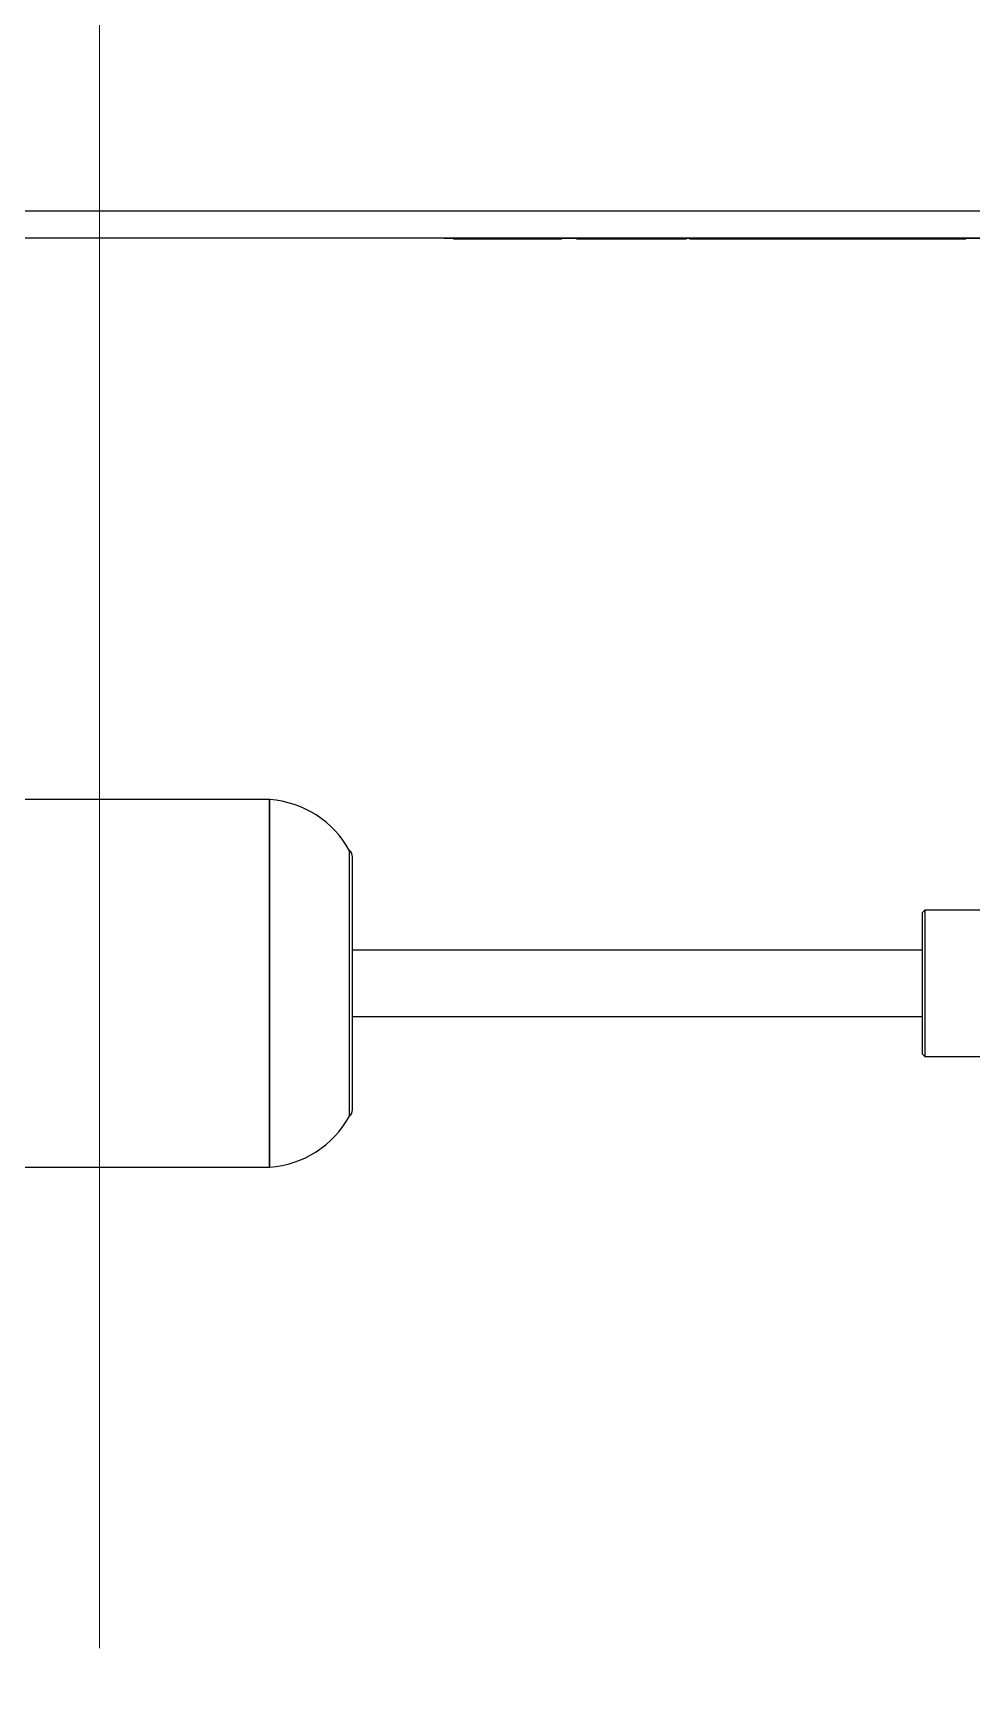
# Model space of a CAD drawing. Header units: centimetres. Extents: x 470464 to 524273, y 49611 to 59074.
# Drawn here: x 488085.5 to 488120.7, y 52946.3 to 53008.3 of the extents above; entities that cross this region are included whole.
import ezdxf

# ---------------------------------------------------------------- set-up
doc = ezdxf.new("R2010")
doc.units = ezdxf.units.CM
doc.header["$MEASUREMENT"] = 0
doc.linetypes.add('ACAD_ISO08W100', pattern=[36, 24, -3, 6, -3])
doc.linetypes.add('CHAIN', pattern=[0.3543, 0.2362, -0.0295, 0.0591, -0.0295])
doc.layers.add('Barış BABUR 23', color=1, linetype='ACAD_ISO08W100', lineweight=13)
doc.layers.add('vinç', color=7, linetype='Continuous')

# ---------------------------------------------------------------- blocks, each defined once
blk = doc.blocks.new('ytrbnjytrbtrbrervrer')
at = {"color": 2, "linetype": 'Continuous', "lineweight": 25}
for p, q in [((429390.111, 71808.141), (429390.111, 71709.841)), ((429391.111, 71718.941), (429391.111, 71799.041)), ((429416.361, 71798.591), (429416.361, 71789.991)), ((429421.861, 71789.991), (429421.861, 71798.591)), ((429391.131, 71796.941), (429391.131, 71771.941)), ((429391.131, 71791.519), (429391.151, 71791.519)), ((429391.151, 71790.804), (429391.151, 71791.519)), ((429391.131, 71790.804), (429391.151, 71790.804)), ((429391.151, 71789.759), (429391.151, 71790.804)), ((429416.361, 71789.991), (429416.461, 71789.891)), ((429416.361, 71789.991), (429421.861, 71789.991)), ((429416.461, 71789.891), (429421.761, 71789.891)), ((429417.861, 71789.891), (429417.861, 71768.491)), ((429420.361, 71768.491), (429420.361, 71789.891)), ((429421.761, 71789.891), (429421.861, 71789.991)), ((429391.131, 71789.759), (429391.151, 71789.759)), ((429391.151, 71787.713), (429391.151, 71789.759)), ((429391.131, 71787.713), (429391.151, 71787.713)), ((429391.151, 71786.393), (429391.151, 71787.713)), ((429391.131, 71786.393), (429391.151, 71786.393)), ((429391.151, 71785.116), (429391.151, 71786.393)), ((429391.131, 71785.116), (429391.151, 71785.116)), ((429391.131, 71784.978), (429391.151, 71784.978)), ((429391.151, 71784.978), (429391.151, 71785.116)), ((429391.151, 71783.656), (429391.151, 71784.978)), ((429391.131, 71783.656), (429391.151, 71783.656)), ((429391.151, 71782.862), (429391.151, 71783.656)), ((429391.131, 71782.862), (429391.151, 71782.862)), ((429391.151, 71782.021), (429391.151, 71782.862)), ((429391.131, 71782.021), (429391.151, 71782.021)), ((429391.151, 71781.146), (429391.151, 71782.021)), ((429391.131, 71781.146), (429391.151, 71781.146)), ((429391.131, 71781.036), (429391.151, 71781.036)), ((429391.131, 71779.669), (429391.151, 71779.669)), ((429391.151, 71777.776), (429391.151, 71779.669)), ((429391.131, 71777.776), (429391.151, 71777.776)), ((429391.151, 71776.902), (429391.151, 71777.776)), ((429391.131, 71776.902), (429391.151, 71776.902)), ((429391.131, 71776.359), (429391.151, 71776.359)), ((429391.151, 71775.644), (429391.151, 71776.359)), ((429391.131, 71775.644), (429391.151, 71775.644)), ((429391.151, 71774.599), (429391.151, 71775.644)), ((429391.131, 71774.599), (429391.151, 71774.599)), ((429391.151, 71772.282), (429391.151, 71774.599)), ((429391.111, 71771.941), (429391.131, 71771.941)), ((429391.131, 71772.282), (429391.151, 71772.282)), ((429424.094, 71768.38), (429414.128, 71768.38)), ((429423.861, 71768.491), (429414.361, 71768.491)), ((429426.011, 71765.388), (429412.211, 71765.388)), ((429419.111, 71765.381), (429412.211, 71765.381)), ((429412.211, 71765.381), (429412.211, 71755.691)), ((429426.011, 71765.381), (429419.111, 71765.381)), ((429426.011, 71755.691), (429426.011, 71765.381))]:
    blk.add_line(p, q, dxfattribs=at)
for centre, radius, start, end in [((429415.902, 71765.133), 3.7, 118.65939, 176.05005), ((429414.361, 71768.191), 0.3, 90, 140.97993), ((429423.861, 71768.191), 0.3, 39.02007, 90), ((429422.32, 71765.133), 3.7, 3.94995, 61.34061), ((429412.311, 71765.381), 0.1, 176.05005, 180), ((429425.911, 71765.381), 0.1, 0, 3.94995)]:
    blk.add_arc(centre, radius, start, end, dxfattribs=at)
blk.add_open_spline([(429391.151, 71779.669), (429391.151, 71779.682), (429391.151, 71779.749), (429391.151, 71779.843), (429391.151, 71779.976), (429391.151, 71780.108), (429391.151, 71780.266), (429391.151, 71780.395), (429391.151, 71780.495), (429391.151, 71780.579), (429391.151, 71780.673), (429391.151, 71780.764), (429391.151, 71780.844), (429391.151, 71780.899), (429391.151, 71780.945), (429391.151, 71780.982), (429391.151, 71781.014), (429391.151, 71781.033), (429391.151, 71781.035), (429391.151, 71781.036)], degree=3, knots=[0, 0, 0, 0, 0.019603, 0.098029, 0.137246, 0.215675, 0.294168, 0.372743, 0.411982, 0.451247, 0.514354, 0.577451, 0.640515, 0.703559, 0.735031, 0.798075, 0.861109, 0.93024, 1, 1, 1, 1], dxfattribs=at)
blk = doc.blocks.new('teyrujehkutk5rjykturjset')
at = {"layer": 'Barış BABUR 23', "color": 2, "linetype": 'CHAIN', "ltscale": 300}
blk.add_line((414541.085, 75738.588), (413333.085, 75738.588), dxfattribs=at)
at = {"layer": 'vinç', "color": 2}
blk.add_blockref('ytrbnjytrbtrbrervrer', (-15647.027, 3979.597), dxfattribs=at)
blk = doc.blocks.new('rtrtjhrkıtyurjtyrkurjt')
at = {"layer": 'vinç', "color": 2}
blk.add_blockref('teyrujehkutk5rjykturjset', (3449.374, -3989.374), dxfattribs=at)

msp = doc.modelspace()

# ---------------------------------------------------------------- block references
at = {"layer": 'vinç', "color": 2, "rotation": 270}
msp.add_blockref('rtrtjhrkıtyurjtyrkurjt', (416338.736, 470194.022), dxfattribs=at)

doc.saveas('drawing.dxf')
